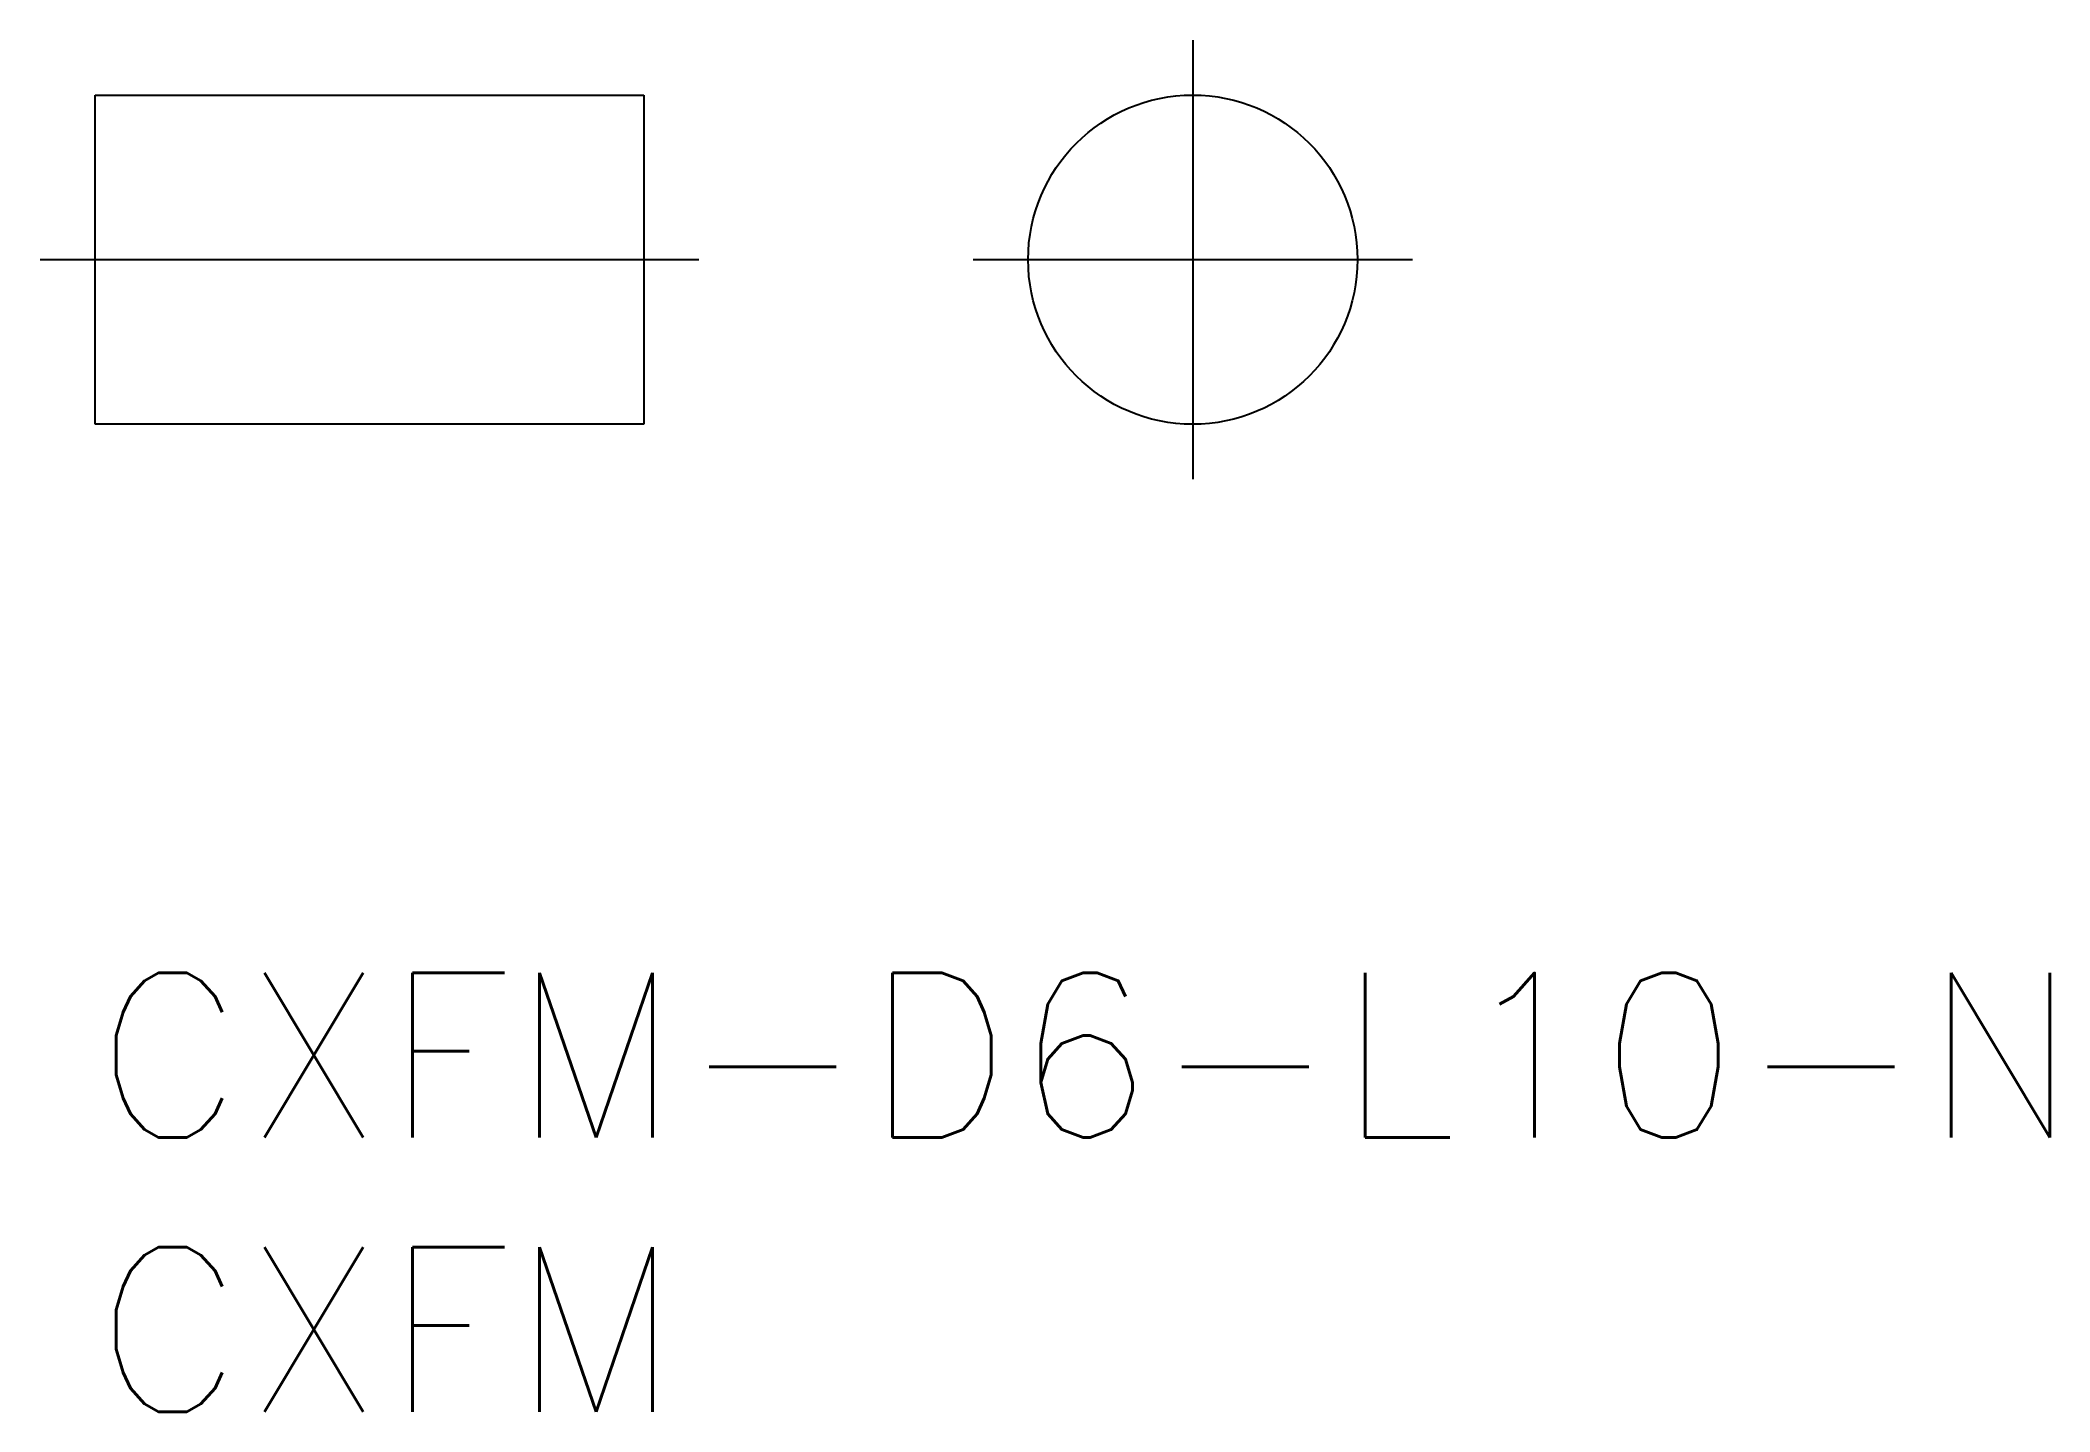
# Model space of a CAD drawing. Extents: x -1 to 35.6, y -8 to 17.
import ezdxf

# ---------------------------------------------------------------- set-up
doc = ezdxf.new("R2010")
doc.units = 0
doc.header["$LTSCALE"] = 0.5
doc.linetypes.add('CENTER', pattern=[50.8, 31.75, -6.35, 6.35, -6.35])
for name, color, linetype in [('MSM_CENTER', 1, 'CENTER'), ('MSM_CONTINUOUS', 7, 'CONTINUOUS'), ('MSM_PART_NUMBER', 7, 'CONTINUOUS')]:
    doc.layers.add(name, color=color, linetype=linetype)
doc.styles.get("Standard").update_dxf_attribs({"font": 'txt.shx', "height": 1, "bigfont": 'bigfont.shx'})

# ---------------------------------------------------------------- blocks, each defined once
blk = doc.blocks.new('*U5')
at = {"layer": 'MSM_PART_NUMBER'}
blk.add_text('CXFM-D6-L10-N', height=3, dxfattribs=at).set_placement((0, -3))
blk = doc.blocks.new('*U6')
at = {"layer": 'MSM_PART_NUMBER'}
blk.add_text('CXFM', height=3, dxfattribs=at).set_placement((0, -8))

msp = doc.modelspace()

# ---------------------------------------------------------------- linework, layer by layer
at = {"layer": 'MSM_CENTER'}
for p, q in [((20, 17), (20, 9)), ((-1, 13), (11, 13)), ((16, 13), (24, 13))]:
    msp.add_line(p, q, dxfattribs=at)
at = {"layer": 'MSM_CONTINUOUS'}
for p, q in [((0, 10), (0, 16)), ((0, 16), (10, 16)), ((10, 16), (10, 10)), ((10, 10), (0, 10))]:
    msp.add_line(p, q, dxfattribs=at)
msp.add_circle((20, 13), 3, dxfattribs=at)

# ---------------------------------------------------------------- block references
for name in ['*U5', '*U6']:
    msp.add_blockref(name, (0, 0), dxfattribs=at)

doc.saveas('drawing.dxf')
